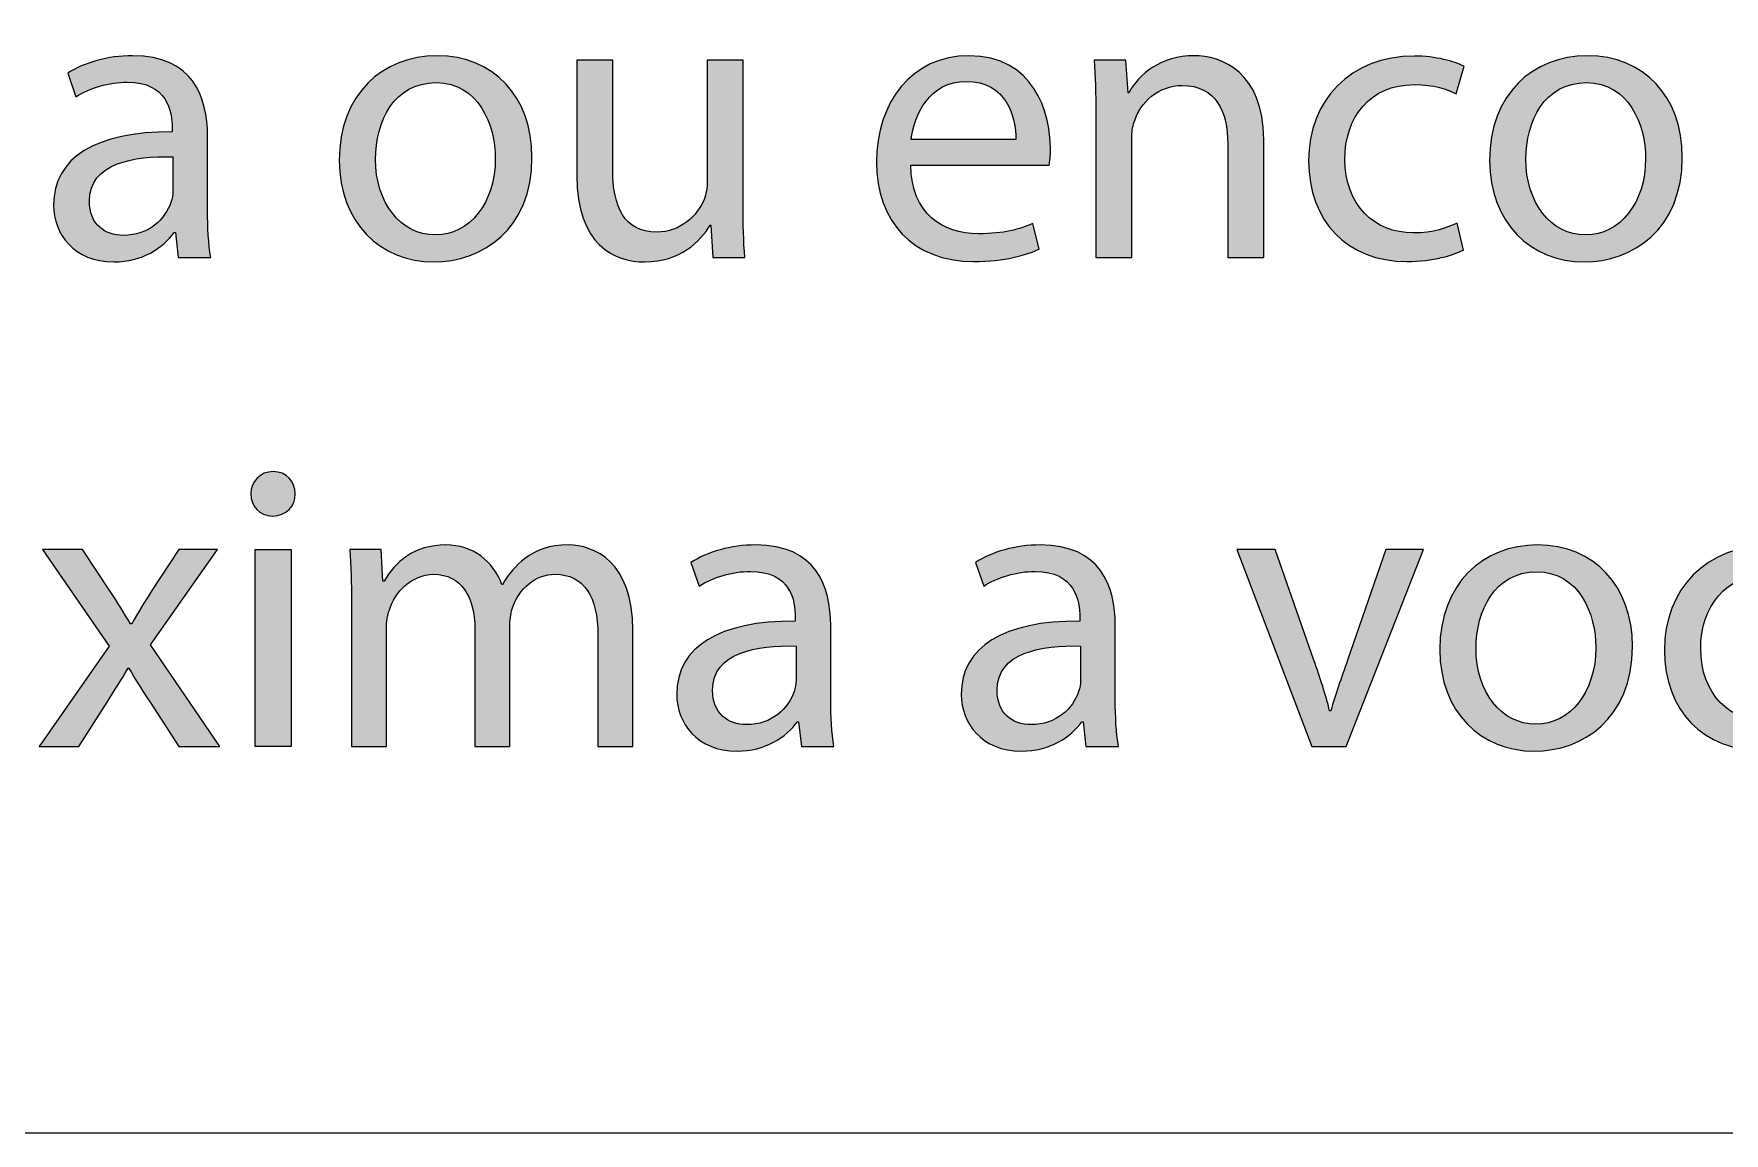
# Model space of a CAD drawing. Header units: inches. Extents: x -507 to 1392, y -754 to 68.
# Drawn here: x 1097.36 to 1138.83, y -416.18 to -389.21 of the extents above; entities that cross this region are included whole.
import ezdxf

# ---------------------------------------------------------------- set-up
doc = ezdxf.new("R2010")
doc.units = ezdxf.units.IN
doc.header["$MEASUREMENT"] = 0
doc.layers.add('back', color=7, linetype='Continuous')
picture_1 = doc.add_image_def('image45.png', size_in_pixel=(730, 767))

# ---------------------------------------------------------------- blocks, each defined once
blk = doc.blocks.new('block 114')
at = {"layer": 'back'}
image = blk.add_image(picture_1, insert=(1010.5, -416.178), size_in_units=(175.2, 184.08), dxfattribs=at)
blk = doc.blocks.new('block 164')
at = {"layer": 'back', "true_color": 0x231f20}
h = blk.add_hatch(color=250, dxfattribs=at)
h.dxf.hatch_style = 2
edge = h.paths.add_edge_path()
edge.add_spline(control_points=[(1100.902, -394.697), (1100.902, -394.697), (1100.832, -394.087), (1100.832, -394.087), (1100.832, -394.087), (1100.803, -394.087), (1100.803, -394.087), (1100.532, -394.467), (1100.013, -394.807), (1099.323, -394.807), (1098.344, -394.807), (1097.844, -394.117), (1097.844, -393.417), (1097.844, -392.248), (1098.884, -391.608), (1100.752, -391.619), (1100.752, -391.619), (1100.752, -391.519), (1100.752, -391.519), (1100.752, -391.119), (1100.643, -390.399), (1099.653, -390.399), (1099.203, -390.399), (1098.733, -390.539), (1098.394, -390.759), (1098.394, -390.759), (1098.193, -390.179), (1098.193, -390.179), (1098.594, -389.919), (1099.173, -389.75), (1099.783, -389.75), (1101.262, -389.75), (1101.622, -390.759), (1101.622, -391.729), (1101.622, -391.729), (1101.622, -393.538), (1101.622, -393.538), (1101.622, -393.957), (1101.642, -394.367), (1101.702, -394.697), (1101.702, -394.697), (1100.902, -394.697), (1100.902, -394.697)], knot_values=[0, 0, 0, 0, 1, 1, 1, 2, 2, 2, 3, 3, 3, 4, 4, 4, 5, 5, 5, 6, 6, 6, 7, 7, 7, 8, 8, 8, 9, 9, 9, 10, 10, 10, 11, 11, 11, 12, 12, 12, 13, 13, 13, 14, 14, 14, 14], degree=3, periodic=1)
edge = h.paths.add_edge_path()
edge.add_spline(control_points=[(1100.772, -392.228), (1099.812, -392.208), (1098.724, -392.378), (1098.724, -393.317), (1098.724, -393.887), (1099.104, -394.157), (1099.553, -394.157), (1100.183, -394.157), (1100.582, -393.757), (1100.723, -393.348), (1100.752, -393.257), (1100.772, -393.158), (1100.772, -393.068), (1100.772, -393.068), (1100.772, -392.228), (1100.772, -392.228)], knot_values=[0, 0, 0, 0, 1, 1, 1, 2, 2, 2, 3, 3, 3, 4, 4, 4, 5, 5, 5, 5], degree=3, periodic=1)
h = blk.add_hatch(color=250, dxfattribs=at)
h.dxf.hatch_style = 2
edge = h.paths.add_edge_path()
edge.add_spline(control_points=[(1109.581, -392.238), (1109.581, -394.027), (1108.342, -394.807), (1107.172, -394.807), (1105.863, -394.807), (1104.854, -393.847), (1104.854, -392.318), (1104.854, -390.699), (1105.913, -389.75), (1107.252, -389.75), (1108.642, -389.75), (1109.581, -390.759), (1109.581, -392.238)], knot_values=[0, 0, 0, 0, 1, 1, 1, 2, 2, 2, 3, 3, 3, 4, 4, 4, 4], degree=3, periodic=1)
edge = h.paths.add_edge_path()
edge.add_spline(control_points=[(1105.743, -392.288), (1105.743, -393.348), (1106.353, -394.147), (1107.212, -394.147), (1108.052, -394.147), (1108.682, -393.357), (1108.682, -392.268), (1108.682, -391.449), (1108.271, -390.409), (1107.232, -390.409), (1106.192, -390.409), (1105.743, -391.369), (1105.743, -392.288)], knot_values=[0, 0, 0, 0, 1, 1, 1, 2, 2, 2, 3, 3, 3, 4, 4, 4, 4], degree=3, periodic=1)
h = blk.add_hatch(color=250, dxfattribs=at)
h.dxf.hatch_style = 2
edge = h.paths.add_edge_path()
edge.add_spline(control_points=[(1118.873, -392.438), (1118.893, -393.627), (1119.652, -394.117), (1120.531, -394.117), (1121.161, -394.117), (1121.541, -394.007), (1121.871, -393.867), (1121.871, -393.867), (1122.021, -394.497), (1122.021, -394.497), (1121.711, -394.637), (1121.182, -394.797), (1120.412, -394.797), (1118.923, -394.797), (1118.033, -393.817), (1118.033, -392.358), (1118.033, -390.899), (1118.893, -389.75), (1120.302, -389.75), (1121.881, -389.75), (1122.301, -391.139), (1122.301, -392.028), (1122.301, -392.208), (1122.281, -392.348), (1122.271, -392.438), (1122.271, -392.438), (1118.873, -392.438), (1118.873, -392.438)], knot_values=[0, 0, 0, 0, 1, 1, 1, 2, 2, 2, 3, 3, 3, 4, 4, 4, 5, 5, 5, 6, 6, 6, 7, 7, 7, 8, 8, 8, 9, 9, 9, 9], degree=3, periodic=1)
edge = h.paths.add_edge_path()
edge.add_spline(control_points=[(1121.451, -391.809), (1121.461, -391.249), (1121.222, -390.379), (1120.231, -390.379), (1119.343, -390.379), (1118.952, -391.199), (1118.883, -391.809), (1118.883, -391.809), (1121.451, -391.809), (1121.451, -391.809)], knot_values=[0, 0, 0, 0, 1, 1, 1, 2, 2, 2, 3, 3, 3, 3], degree=3, periodic=1)
h = blk.add_hatch(color=250, dxfattribs=at)
h.dxf.hatch_style = 2
edge = h.paths.add_edge_path()
edge.add_spline(control_points=[(1123.413, -391.169), (1123.413, -390.669), (1123.403, -390.259), (1123.373, -389.859), (1123.373, -389.859), (1124.152, -389.859), (1124.152, -389.859), (1124.152, -389.859), (1124.203, -390.659), (1124.203, -390.659), (1124.203, -390.659), (1124.223, -390.659), (1124.223, -390.659), (1124.463, -390.199), (1125.022, -389.75), (1125.822, -389.75), (1126.491, -389.75), (1127.531, -390.149), (1127.531, -391.809), (1127.531, -391.809), (1127.531, -394.697), (1127.531, -394.697), (1127.531, -394.697), (1126.651, -394.697), (1126.651, -394.697), (1126.651, -394.697), (1126.651, -391.908), (1126.651, -391.908), (1126.651, -391.129), (1126.361, -390.479), (1125.532, -390.479), (1124.952, -390.479), (1124.503, -390.889), (1124.353, -391.378), (1124.312, -391.489), (1124.293, -391.639), (1124.293, -391.789), (1124.293, -391.789), (1124.293, -394.697), (1124.293, -394.697), (1124.293, -394.697), (1123.413, -394.697), (1123.413, -394.697), (1123.413, -394.697), (1123.413, -391.169), (1123.413, -391.169)], knot_values=[0, 0, 0, 0, 1, 1, 1, 2, 2, 2, 3, 3, 3, 4, 4, 4, 5, 5, 5, 6, 6, 6, 7, 7, 7, 8, 8, 8, 9, 9, 9, 10, 10, 10, 11, 11, 11, 12, 12, 12, 13, 13, 13, 14, 14, 14, 15, 15, 15, 15], degree=3, periodic=1)
h = blk.add_hatch(color=250, dxfattribs=at)
h.dxf.hatch_style = 2
edge = h.paths.add_edge_path()
edge.add_spline(control_points=[(1132.431, -394.517), (1132.201, -394.637), (1131.691, -394.797), (1131.041, -394.797), (1129.582, -394.797), (1128.633, -393.807), (1128.633, -392.328), (1128.633, -390.839), (1129.652, -389.759), (1131.231, -389.759), (1131.751, -389.759), (1132.211, -389.89), (1132.45, -390.009), (1132.45, -390.009), (1132.251, -390.689), (1132.251, -390.689), (1132.041, -390.569), (1131.711, -390.459), (1131.231, -390.459), (1130.122, -390.459), (1129.522, -391.279), (1129.522, -392.288), (1129.522, -393.408), (1130.242, -394.097), (1131.201, -394.097), (1131.701, -394.097), (1132.031, -393.967), (1132.28, -393.857), (1132.28, -393.857), (1132.431, -394.517), (1132.431, -394.517)], knot_values=[0, 0, 0, 0, 1, 1, 1, 2, 2, 2, 3, 3, 3, 4, 4, 4, 5, 5, 5, 6, 6, 6, 7, 7, 7, 8, 8, 8, 9, 9, 9, 10, 10, 10, 10], degree=3, periodic=1)
h = blk.add_hatch(color=250, dxfattribs=at)
h.dxf.hatch_style = 2
edge = h.paths.add_edge_path()
edge.add_spline(control_points=[(1137.801, -392.238), (1137.801, -394.027), (1136.562, -394.807), (1135.392, -394.807), (1134.083, -394.807), (1133.073, -393.847), (1133.073, -392.318), (1133.073, -390.699), (1134.133, -389.75), (1135.472, -389.75), (1136.861, -389.75), (1137.801, -390.759), (1137.801, -392.238)], knot_values=[0, 0, 0, 0, 1, 1, 1, 2, 2, 2, 3, 3, 3, 4, 4, 4, 4], degree=3, periodic=1)
edge = h.paths.add_edge_path()
edge.add_spline(control_points=[(1133.963, -392.288), (1133.963, -393.348), (1134.572, -394.147), (1135.432, -394.147), (1136.271, -394.147), (1136.901, -393.357), (1136.901, -392.268), (1136.901, -391.449), (1136.491, -390.409), (1135.452, -390.409), (1134.412, -390.409), (1133.963, -391.369), (1133.963, -392.288)], knot_values=[0, 0, 0, 0, 1, 1, 1, 2, 2, 2, 3, 3, 3, 4, 4, 4, 4], degree=3, periodic=1)
h = blk.add_hatch(color=250, dxfattribs=at)
h.dxf.hatch_style = 2
edge = h.paths.add_edge_path()
edge.add_spline(control_points=[(1114.761, -393.377), (1114.761, -393.877), (1114.771, -394.317), (1114.801, -394.697), (1114.801, -394.697), (1114.021, -394.697), (1114.021, -394.697), (1114.021, -394.697), (1113.972, -393.907), (1113.972, -393.907), (1113.972, -393.907), (1113.951, -393.907), (1113.951, -393.907), (1113.722, -394.297), (1113.212, -394.807), (1112.353, -394.807), (1111.593, -394.807), (1110.683, -394.387), (1110.683, -392.688), (1110.683, -392.688), (1110.683, -389.859), (1110.683, -389.859), (1110.683, -389.859), (1111.562, -389.859), (1111.562, -389.859), (1111.562, -389.859), (1111.562, -392.538), (1111.562, -392.538), (1111.562, -393.458), (1111.843, -394.077), (1112.642, -394.077), (1113.231, -394.077), (1113.642, -393.667), (1113.802, -393.277), (1113.852, -393.147), (1113.881, -392.988), (1113.881, -392.828), (1113.881, -392.828), (1113.881, -389.859), (1113.881, -389.859), (1113.881, -389.859), (1114.761, -389.859), (1114.761, -389.859), (1114.761, -389.859), (1114.761, -393.377), (1114.761, -393.377)], knot_values=[0, 0, 0, 0, 1, 1, 1, 2, 2, 2, 3, 3, 3, 4, 4, 4, 5, 5, 5, 6, 6, 6, 7, 7, 7, 8, 8, 8, 9, 9, 9, 10, 10, 10, 11, 11, 11, 12, 12, 12, 13, 13, 13, 14, 14, 14, 15, 15, 15, 15], degree=3, periodic=1)
h = blk.add_hatch(color=250, dxfattribs=at)
h.dxf.hatch_style = 2
edge = h.paths.add_edge_path()
edge.add_spline(control_points=[(1103.771, -400.5), (1103.781, -400.8), (1103.562, -401.04), (1103.212, -401.04), (1102.902, -401.04), (1102.683, -400.8), (1102.683, -400.5), (1102.683, -400.19), (1102.912, -399.951), (1103.231, -399.951), (1103.562, -399.951), (1103.771, -400.19), (1103.771, -400.5)], knot_values=[0, 0, 0, 0, 1, 1, 1, 2, 2, 2, 3, 3, 3, 4, 4, 4, 4], degree=3, periodic=1)
h.paths.add_polyline_path([(1102.792, -406.697), (1102.792, -401.859), (1103.672, -401.859), (1103.672, -406.697)])
h = blk.add_hatch(color=250, dxfattribs=at)
h.dxf.hatch_style = 2
edge = h.paths.add_edge_path()
edge.add_spline(control_points=[(1105.152, -403.169), (1105.152, -402.669), (1105.143, -402.26), (1105.112, -401.859), (1105.112, -401.859), (1105.882, -401.859), (1105.882, -401.859), (1105.882, -401.859), (1105.922, -402.64), (1105.922, -402.64), (1105.922, -402.64), (1105.952, -402.64), (1105.952, -402.64), (1106.222, -402.18), (1106.672, -401.75), (1107.471, -401.75), (1108.131, -401.75), (1108.631, -402.149), (1108.841, -402.719), (1108.841, -402.719), (1108.86, -402.719), (1108.86, -402.719), (1109.011, -402.449), (1109.2, -402.239), (1109.4, -402.09), (1109.69, -401.87), (1110.01, -401.75), (1110.47, -401.75), (1111.109, -401.75), (1112.059, -402.17), (1112.059, -403.849), (1112.059, -403.849), (1112.059, -406.697), (1112.059, -406.697), (1112.059, -406.697), (1111.199, -406.697), (1111.199, -406.697), (1111.199, -406.697), (1111.199, -403.959), (1111.199, -403.959), (1111.199, -403.029), (1110.859, -402.47), (1110.149, -402.47), (1109.65, -402.47), (1109.26, -402.839), (1109.11, -403.269), (1109.07, -403.389), (1109.04, -403.549), (1109.04, -403.709), (1109.04, -403.709), (1109.04, -406.697), (1109.04, -406.697), (1109.04, -406.697), (1108.181, -406.697), (1108.181, -406.697), (1108.181, -406.697), (1108.181, -403.799), (1108.181, -403.799), (1108.181, -403.029), (1107.841, -402.47), (1107.171, -402.47), (1106.622, -402.47), (1106.222, -402.909), (1106.082, -403.349), (1106.032, -403.479), (1106.012, -403.629), (1106.012, -403.778), (1106.012, -403.778), (1106.012, -406.697), (1106.012, -406.697), (1106.012, -406.697), (1105.152, -406.697), (1105.152, -406.697), (1105.152, -406.697), (1105.152, -403.169), (1105.152, -403.169)], knot_values=[0, 0, 0, 0, 1, 1, 1, 2, 2, 2, 3, 3, 3, 4, 4, 4, 5, 5, 5, 6, 6, 6, 7, 7, 7, 8, 8, 8, 9, 9, 9, 10, 10, 10, 11, 11, 11, 12, 12, 12, 13, 13, 13, 14, 14, 14, 15, 15, 15, 16, 16, 16, 17, 17, 17, 18, 18, 18, 19, 19, 19, 20, 20, 20, 21, 21, 21, 22, 22, 22, 23, 23, 23, 24, 24, 24, 25, 25, 25, 25], degree=3, periodic=1)
h = blk.add_hatch(color=250, dxfattribs=at)
h.dxf.hatch_style = 2
edge = h.paths.add_edge_path()
edge.add_spline(control_points=[(1116.19, -406.697), (1116.19, -406.697), (1116.12, -406.087), (1116.12, -406.087), (1116.12, -406.087), (1116.091, -406.087), (1116.091, -406.087), (1115.82, -406.467), (1115.301, -406.807), (1114.611, -406.807), (1113.632, -406.807), (1113.132, -406.117), (1113.132, -405.418), (1113.132, -404.248), (1114.172, -403.608), (1116.04, -403.619), (1116.04, -403.619), (1116.04, -403.519), (1116.04, -403.519), (1116.04, -403.119), (1115.931, -402.399), (1114.941, -402.399), (1114.491, -402.399), (1114.021, -402.539), (1113.682, -402.759), (1113.682, -402.759), (1113.481, -402.18), (1113.481, -402.18), (1113.882, -401.92), (1114.461, -401.75), (1115.071, -401.75), (1116.55, -401.75), (1116.91, -402.759), (1116.91, -403.729), (1116.91, -403.729), (1116.91, -405.538), (1116.91, -405.538), (1116.91, -405.957), (1116.93, -406.367), (1116.99, -406.697), (1116.99, -406.697), (1116.19, -406.697), (1116.19, -406.697)], knot_values=[0, 0, 0, 0, 1, 1, 1, 2, 2, 2, 3, 3, 3, 4, 4, 4, 5, 5, 5, 6, 6, 6, 7, 7, 7, 8, 8, 8, 9, 9, 9, 10, 10, 10, 11, 11, 11, 12, 12, 12, 13, 13, 13, 14, 14, 14, 14], degree=3, periodic=1)
edge = h.paths.add_edge_path()
edge.add_spline(control_points=[(1116.061, -404.229), (1115.101, -404.208), (1114.012, -404.378), (1114.012, -405.317), (1114.012, -405.888), (1114.392, -406.157), (1114.841, -406.157), (1115.471, -406.157), (1115.87, -405.758), (1116.011, -405.348), (1116.04, -405.258), (1116.061, -405.158), (1116.061, -405.068), (1116.061, -405.068), (1116.061, -404.229), (1116.061, -404.229)], knot_values=[0, 0, 0, 0, 1, 1, 1, 2, 2, 2, 3, 3, 3, 4, 4, 4, 5, 5, 5, 5], degree=3, periodic=1)
h = blk.add_hatch(color=250, dxfattribs=at)
h.dxf.hatch_style = 2
edge = h.paths.add_edge_path()
edge.add_spline(control_points=[(1123.171, -406.697), (1123.171, -406.697), (1123.101, -406.087), (1123.101, -406.087), (1123.101, -406.087), (1123.071, -406.087), (1123.071, -406.087), (1122.801, -406.467), (1122.281, -406.807), (1121.592, -406.807), (1120.612, -406.807), (1120.112, -406.117), (1120.112, -405.418), (1120.112, -404.248), (1121.152, -403.608), (1123.021, -403.619), (1123.021, -403.619), (1123.021, -403.519), (1123.021, -403.519), (1123.021, -403.119), (1122.911, -402.399), (1121.922, -402.399), (1121.472, -402.399), (1121.002, -402.539), (1120.662, -402.759), (1120.662, -402.759), (1120.462, -402.18), (1120.462, -402.18), (1120.862, -401.92), (1121.441, -401.75), (1122.052, -401.75), (1123.53, -401.75), (1123.891, -402.759), (1123.891, -403.729), (1123.891, -403.729), (1123.891, -405.538), (1123.891, -405.538), (1123.891, -405.957), (1123.91, -406.367), (1123.971, -406.697), (1123.971, -406.697), (1123.171, -406.697), (1123.171, -406.697)], knot_values=[0, 0, 0, 0, 1, 1, 1, 2, 2, 2, 3, 3, 3, 4, 4, 4, 5, 5, 5, 6, 6, 6, 7, 7, 7, 8, 8, 8, 9, 9, 9, 10, 10, 10, 11, 11, 11, 12, 12, 12, 13, 13, 13, 14, 14, 14, 14], degree=3, periodic=1)
edge = h.paths.add_edge_path()
edge.add_spline(control_points=[(1123.041, -404.229), (1122.081, -404.208), (1120.992, -404.378), (1120.992, -405.317), (1120.992, -405.888), (1121.372, -406.157), (1121.821, -406.157), (1122.451, -406.157), (1122.851, -405.758), (1122.991, -405.348), (1123.021, -405.258), (1123.041, -405.158), (1123.041, -405.068), (1123.041, -405.068), (1123.041, -404.229), (1123.041, -404.229)], knot_values=[0, 0, 0, 0, 1, 1, 1, 2, 2, 2, 3, 3, 3, 4, 4, 4, 5, 5, 5, 5], degree=3, periodic=1)
h = blk.add_hatch(color=250, dxfattribs=at)
h.dxf.hatch_style = 2
edge = h.paths.add_edge_path()
edge.add_spline(control_points=[(1136.579, -404.238), (1136.579, -406.027), (1135.34, -406.807), (1134.17, -406.807), (1132.861, -406.807), (1131.852, -405.848), (1131.852, -404.318), (1131.852, -402.699), (1132.911, -401.75), (1134.25, -401.75), (1135.64, -401.75), (1136.579, -402.759), (1136.579, -404.238)], knot_values=[0, 0, 0, 0, 1, 1, 1, 2, 2, 2, 3, 3, 3, 4, 4, 4, 4], degree=3, periodic=1)
edge = h.paths.add_edge_path()
edge.add_spline(control_points=[(1132.741, -404.288), (1132.741, -405.348), (1133.351, -406.147), (1134.21, -406.147), (1135.05, -406.147), (1135.68, -405.357), (1135.68, -404.269), (1135.68, -403.449), (1135.27, -402.409), (1134.23, -402.409), (1133.19, -402.409), (1132.741, -403.369), (1132.741, -404.288)], knot_values=[0, 0, 0, 0, 1, 1, 1, 2, 2, 2, 3, 3, 3, 4, 4, 4, 4], degree=3, periodic=1)
h = blk.add_hatch(color=250, dxfattribs=at)
h.dxf.hatch_style = 2
edge = h.paths.add_edge_path()
edge.add_spline(control_points=[(1141.16, -406.518), (1140.931, -406.637), (1140.421, -406.797), (1139.771, -406.797), (1138.312, -406.797), (1137.362, -405.808), (1137.362, -404.328), (1137.362, -402.839), (1138.382, -401.76), (1139.961, -401.76), (1140.48, -401.76), (1140.94, -401.89), (1141.18, -402.01), (1141.18, -402.01), (1140.98, -402.689), (1140.98, -402.689), (1140.771, -402.569), (1140.44, -402.459), (1139.961, -402.459), (1138.852, -402.459), (1138.252, -403.279), (1138.252, -404.288), (1138.252, -405.408), (1138.972, -406.098), (1139.931, -406.098), (1140.431, -406.098), (1140.761, -405.968), (1141.01, -405.857), (1141.01, -405.857), (1141.16, -406.518), (1141.16, -406.518)], knot_values=[0, 0, 0, 0, 1, 1, 1, 2, 2, 2, 3, 3, 3, 4, 4, 4, 5, 5, 5, 6, 6, 6, 7, 7, 7, 8, 8, 8, 9, 9, 9, 10, 10, 10, 10], degree=3, periodic=1)
h = blk.add_hatch(color=250, dxfattribs=at)
h.dxf.hatch_style = 2
edge = h.paths.add_edge_path()
edge.add_spline(control_points=[(1098.552, -401.859), (1098.552, -401.859), (1099.241, -402.899), (1099.241, -402.899), (1099.421, -403.169), (1099.571, -403.419), (1099.73, -403.688), (1099.73, -403.688), (1099.761, -403.688), (1099.761, -403.688), (1099.921, -403.398), (1100.081, -403.149), (1100.24, -402.889), (1100.24, -402.889), (1100.92, -401.859), (1100.92, -401.859), (1100.92, -401.859), (1101.87, -401.859), (1101.87, -401.859), (1101.87, -401.859), (1100.221, -404.198), (1100.221, -404.198), (1100.221, -404.198), (1101.92, -406.697), (1101.92, -406.697), (1101.92, -406.697), (1100.92, -406.697), (1100.92, -406.697), (1100.92, -406.697), (1100.211, -405.607), (1100.211, -405.607), (1100.021, -405.328), (1099.86, -405.058), (1099.69, -404.769), (1099.69, -404.769), (1099.671, -404.769), (1099.671, -404.769), (1099.511, -405.058), (1099.341, -405.317), (1099.161, -405.607), (1099.161, -405.607), (1098.462, -406.697), (1098.462, -406.697), (1098.462, -406.697), (1097.492, -406.697), (1097.492, -406.697), (1097.492, -406.697), (1099.211, -404.229), (1099.211, -404.229), (1099.211, -404.229), (1097.572, -401.859), (1097.572, -401.859), (1097.572, -401.859), (1098.552, -401.859), (1098.552, -401.859)], knot_values=[0, 0, 0, 0, 1, 1, 1, 2, 2, 2, 3, 3, 3, 4, 4, 4, 5, 5, 5, 6, 6, 6, 7, 7, 7, 8, 8, 8, 9, 9, 9, 10, 10, 10, 11, 11, 11, 12, 12, 12, 13, 13, 13, 14, 14, 14, 15, 15, 15, 16, 16, 16, 17, 17, 17, 18, 18, 18, 18], degree=3, periodic=1)
h = blk.add_hatch(color=250, dxfattribs=at)
h.dxf.hatch_style = 2
edge = h.paths.add_edge_path()
edge.add_spline(control_points=[(1127.812, -401.859), (1127.812, -401.859), (1128.761, -404.578), (1128.761, -404.578), (1128.921, -405.018), (1129.051, -405.418), (1129.15, -405.817), (1129.15, -405.817), (1129.181, -405.817), (1129.181, -405.817), (1129.291, -405.418), (1129.431, -405.018), (1129.591, -404.578), (1129.591, -404.578), (1130.53, -401.859), (1130.53, -401.859), (1130.53, -401.859), (1131.449, -401.859), (1131.449, -401.859), (1131.449, -401.859), (1129.551, -406.697), (1129.551, -406.697), (1129.551, -406.697), (1128.711, -406.697), (1128.711, -406.697), (1128.711, -406.697), (1126.872, -401.859), (1126.872, -401.859), (1126.872, -401.859), (1127.812, -401.859), (1127.812, -401.859)], knot_values=[0, 0, 0, 0, 1, 1, 1, 2, 2, 2, 3, 3, 3, 4, 4, 4, 5, 5, 5, 6, 6, 6, 7, 7, 7, 8, 8, 8, 9, 9, 9, 10, 10, 10, 10], degree=3, periodic=1)
at = {"layer": 'back', "lineweight": 0}
blk.add_lwpolyline([(1102.792, -406.697), (1102.792, -401.859), (1103.672, -401.859), (1103.672, -406.697), (1102.792, -406.697)], dxfattribs=at)
for points, knots in [([(1100.902, -394.697), (1100.902, -394.697), (1100.832, -394.087), (1100.832, -394.087), (1100.832, -394.087), (1100.803, -394.087), (1100.803, -394.087), (1100.532, -394.467), (1100.013, -394.807), (1099.323, -394.807), (1098.344, -394.807), (1097.844, -394.117), (1097.844, -393.417), (1097.844, -392.248), (1098.884, -391.608), (1100.752, -391.619), (1100.752, -391.619), (1100.752, -391.519), (1100.752, -391.519), (1100.752, -391.119), (1100.643, -390.399), (1099.653, -390.399), (1099.203, -390.399), (1098.733, -390.539), (1098.394, -390.759), (1098.394, -390.759), (1098.193, -390.179), (1098.193, -390.179), (1098.594, -389.919), (1099.173, -389.75), (1099.783, -389.75), (1101.262, -389.75), (1101.622, -390.759), (1101.622, -391.729), (1101.622, -391.729), (1101.622, -393.538), (1101.622, -393.538), (1101.622, -393.957), (1101.642, -394.367), (1101.702, -394.697), (1101.702, -394.697), (1100.902, -394.697), (1100.902, -394.697)], [0, 0, 0, 0, 1, 1, 1, 2, 2, 2, 3, 3, 3, 4, 4, 4, 5, 5, 5, 6, 6, 6, 7, 7, 7, 8, 8, 8, 9, 9, 9, 10, 10, 10, 11, 11, 11, 12, 12, 12, 13, 13, 13, 14, 14, 14, 14]), ([(1109.581, -392.238), (1109.581, -394.027), (1108.342, -394.807), (1107.172, -394.807), (1105.863, -394.807), (1104.854, -393.847), (1104.854, -392.318), (1104.854, -390.699), (1105.913, -389.75), (1107.252, -389.75), (1108.642, -389.75), (1109.581, -390.759), (1109.581, -392.238)], [0, 0, 0, 0, 1, 1, 1, 2, 2, 2, 3, 3, 3, 4, 4, 4, 4]), ([(1118.873, -392.438), (1118.893, -393.627), (1119.652, -394.117), (1120.531, -394.117), (1121.161, -394.117), (1121.541, -394.007), (1121.871, -393.867), (1121.871, -393.867), (1122.021, -394.497), (1122.021, -394.497), (1121.711, -394.637), (1121.182, -394.797), (1120.412, -394.797), (1118.923, -394.797), (1118.033, -393.817), (1118.033, -392.358), (1118.033, -390.899), (1118.893, -389.75), (1120.302, -389.75), (1121.881, -389.75), (1122.301, -391.139), (1122.301, -392.028), (1122.301, -392.208), (1122.281, -392.348), (1122.271, -392.438), (1122.271, -392.438), (1118.873, -392.438), (1118.873, -392.438)], [0, 0, 0, 0, 1, 1, 1, 2, 2, 2, 3, 3, 3, 4, 4, 4, 5, 5, 5, 6, 6, 6, 7, 7, 7, 8, 8, 8, 9, 9, 9, 9]), ([(1123.413, -391.169), (1123.413, -390.669), (1123.403, -390.259), (1123.373, -389.859), (1123.373, -389.859), (1124.152, -389.859), (1124.152, -389.859), (1124.152, -389.859), (1124.203, -390.659), (1124.203, -390.659), (1124.203, -390.659), (1124.223, -390.659), (1124.223, -390.659), (1124.463, -390.199), (1125.022, -389.75), (1125.822, -389.75), (1126.491, -389.75), (1127.531, -390.149), (1127.531, -391.809), (1127.531, -391.809), (1127.531, -394.697), (1127.531, -394.697), (1127.531, -394.697), (1126.651, -394.697), (1126.651, -394.697), (1126.651, -394.697), (1126.651, -391.908), (1126.651, -391.908), (1126.651, -391.129), (1126.361, -390.479), (1125.532, -390.479), (1124.952, -390.479), (1124.503, -390.889), (1124.353, -391.378), (1124.312, -391.489), (1124.293, -391.639), (1124.293, -391.789), (1124.293, -391.789), (1124.293, -394.697), (1124.293, -394.697), (1124.293, -394.697), (1123.413, -394.697), (1123.413, -394.697), (1123.413, -394.697), (1123.413, -391.169), (1123.413, -391.169)], [0, 0, 0, 0, 1, 1, 1, 2, 2, 2, 3, 3, 3, 4, 4, 4, 5, 5, 5, 6, 6, 6, 7, 7, 7, 8, 8, 8, 9, 9, 9, 10, 10, 10, 11, 11, 11, 12, 12, 12, 13, 13, 13, 14, 14, 14, 15, 15, 15, 15]), ([(1132.431, -394.517), (1132.201, -394.637), (1131.691, -394.797), (1131.041, -394.797), (1129.582, -394.797), (1128.633, -393.807), (1128.633, -392.328), (1128.633, -390.839), (1129.652, -389.759), (1131.231, -389.759), (1131.751, -389.759), (1132.211, -389.89), (1132.45, -390.009), (1132.45, -390.009), (1132.251, -390.689), (1132.251, -390.689), (1132.041, -390.569), (1131.711, -390.459), (1131.231, -390.459), (1130.122, -390.459), (1129.522, -391.279), (1129.522, -392.288), (1129.522, -393.408), (1130.242, -394.097), (1131.201, -394.097), (1131.701, -394.097), (1132.031, -393.967), (1132.28, -393.857), (1132.28, -393.857), (1132.431, -394.517), (1132.431, -394.517)], [0, 0, 0, 0, 1, 1, 1, 2, 2, 2, 3, 3, 3, 4, 4, 4, 5, 5, 5, 6, 6, 6, 7, 7, 7, 8, 8, 8, 9, 9, 9, 10, 10, 10, 10]), ([(1137.801, -392.238), (1137.801, -394.027), (1136.562, -394.807), (1135.392, -394.807), (1134.083, -394.807), (1133.073, -393.847), (1133.073, -392.318), (1133.073, -390.699), (1134.133, -389.75), (1135.472, -389.75), (1136.861, -389.75), (1137.801, -390.759), (1137.801, -392.238)], [0, 0, 0, 0, 1, 1, 1, 2, 2, 2, 3, 3, 3, 4, 4, 4, 4]), ([(1114.761, -393.377), (1114.761, -393.877), (1114.771, -394.317), (1114.801, -394.697), (1114.801, -394.697), (1114.021, -394.697), (1114.021, -394.697), (1114.021, -394.697), (1113.972, -393.907), (1113.972, -393.907), (1113.972, -393.907), (1113.951, -393.907), (1113.951, -393.907), (1113.722, -394.297), (1113.212, -394.807), (1112.353, -394.807), (1111.593, -394.807), (1110.683, -394.387), (1110.683, -392.688), (1110.683, -392.688), (1110.683, -389.859), (1110.683, -389.859), (1110.683, -389.859), (1111.562, -389.859), (1111.562, -389.859), (1111.562, -389.859), (1111.562, -392.538), (1111.562, -392.538), (1111.562, -393.458), (1111.843, -394.077), (1112.642, -394.077), (1113.231, -394.077), (1113.642, -393.667), (1113.802, -393.277), (1113.852, -393.147), (1113.881, -392.988), (1113.881, -392.828), (1113.881, -392.828), (1113.881, -389.859), (1113.881, -389.859), (1113.881, -389.859), (1114.761, -389.859), (1114.761, -389.859), (1114.761, -389.859), (1114.761, -393.377), (1114.761, -393.377)], [0, 0, 0, 0, 1, 1, 1, 2, 2, 2, 3, 3, 3, 4, 4, 4, 5, 5, 5, 6, 6, 6, 7, 7, 7, 8, 8, 8, 9, 9, 9, 10, 10, 10, 11, 11, 11, 12, 12, 12, 13, 13, 13, 14, 14, 14, 15, 15, 15, 15]), ([(1105.743, -392.288), (1105.743, -393.348), (1106.353, -394.147), (1107.212, -394.147), (1108.052, -394.147), (1108.682, -393.357), (1108.682, -392.268), (1108.682, -391.449), (1108.271, -390.409), (1107.232, -390.409), (1106.192, -390.409), (1105.743, -391.369), (1105.743, -392.288)], [0, 0, 0, 0, 1, 1, 1, 2, 2, 2, 3, 3, 3, 4, 4, 4, 4]), ([(1121.451, -391.809), (1121.461, -391.249), (1121.222, -390.379), (1120.231, -390.379), (1119.343, -390.379), (1118.952, -391.199), (1118.883, -391.809), (1118.883, -391.809), (1121.451, -391.809), (1121.451, -391.809)], [0, 0, 0, 0, 1, 1, 1, 2, 2, 2, 3, 3, 3, 3]), ([(1133.963, -392.288), (1133.963, -393.348), (1134.572, -394.147), (1135.432, -394.147), (1136.271, -394.147), (1136.901, -393.357), (1136.901, -392.268), (1136.901, -391.449), (1136.491, -390.409), (1135.452, -390.409), (1134.412, -390.409), (1133.963, -391.369), (1133.963, -392.288)], [0, 0, 0, 0, 1, 1, 1, 2, 2, 2, 3, 3, 3, 4, 4, 4, 4]), ([(1100.772, -392.228), (1099.812, -392.208), (1098.724, -392.378), (1098.724, -393.317), (1098.724, -393.887), (1099.104, -394.157), (1099.553, -394.157), (1100.183, -394.157), (1100.582, -393.757), (1100.723, -393.348), (1100.752, -393.257), (1100.772, -393.158), (1100.772, -393.068), (1100.772, -393.068), (1100.772, -392.228), (1100.772, -392.228)], [0, 0, 0, 0, 1, 1, 1, 2, 2, 2, 3, 3, 3, 4, 4, 4, 5, 5, 5, 5]), ([(1103.771, -400.5), (1103.781, -400.8), (1103.562, -401.04), (1103.212, -401.04), (1102.902, -401.04), (1102.683, -400.8), (1102.683, -400.5), (1102.683, -400.19), (1102.912, -399.951), (1103.231, -399.951), (1103.562, -399.951), (1103.771, -400.19), (1103.771, -400.5)], [0, 0, 0, 0, 1, 1, 1, 2, 2, 2, 3, 3, 3, 4, 4, 4, 4]), ([(1105.152, -403.169), (1105.152, -402.669), (1105.143, -402.26), (1105.112, -401.859), (1105.112, -401.859), (1105.882, -401.859), (1105.882, -401.859), (1105.882, -401.859), (1105.922, -402.64), (1105.922, -402.64), (1105.922, -402.64), (1105.952, -402.64), (1105.952, -402.64), (1106.222, -402.18), (1106.672, -401.75), (1107.471, -401.75), (1108.131, -401.75), (1108.631, -402.149), (1108.841, -402.719), (1108.841, -402.719), (1108.86, -402.719), (1108.86, -402.719), (1109.011, -402.449), (1109.2, -402.239), (1109.4, -402.09), (1109.69, -401.87), (1110.01, -401.75), (1110.47, -401.75), (1111.109, -401.75), (1112.059, -402.17), (1112.059, -403.849), (1112.059, -403.849), (1112.059, -406.697), (1112.059, -406.697), (1112.059, -406.697), (1111.199, -406.697), (1111.199, -406.697), (1111.199, -406.697), (1111.199, -403.959), (1111.199, -403.959), (1111.199, -403.029), (1110.859, -402.47), (1110.149, -402.47), (1109.65, -402.47), (1109.26, -402.839), (1109.11, -403.269), (1109.07, -403.389), (1109.04, -403.549), (1109.04, -403.709), (1109.04, -403.709), (1109.04, -406.697), (1109.04, -406.697), (1109.04, -406.697), (1108.181, -406.697), (1108.181, -406.697), (1108.181, -406.697), (1108.181, -403.799), (1108.181, -403.799), (1108.181, -403.029), (1107.841, -402.47), (1107.171, -402.47), (1106.622, -402.47), (1106.222, -402.909), (1106.082, -403.349), (1106.032, -403.479), (1106.012, -403.629), (1106.012, -403.778), (1106.012, -403.778), (1106.012, -406.697), (1106.012, -406.697), (1106.012, -406.697), (1105.152, -406.697), (1105.152, -406.697), (1105.152, -406.697), (1105.152, -403.169), (1105.152, -403.169)], [0, 0, 0, 0, 1, 1, 1, 2, 2, 2, 3, 3, 3, 4, 4, 4, 5, 5, 5, 6, 6, 6, 7, 7, 7, 8, 8, 8, 9, 9, 9, 10, 10, 10, 11, 11, 11, 12, 12, 12, 13, 13, 13, 14, 14, 14, 15, 15, 15, 16, 16, 16, 17, 17, 17, 18, 18, 18, 19, 19, 19, 20, 20, 20, 21, 21, 21, 22, 22, 22, 23, 23, 23, 24, 24, 24, 25, 25, 25, 25]), ([(1116.19, -406.697), (1116.19, -406.697), (1116.12, -406.087), (1116.12, -406.087), (1116.12, -406.087), (1116.091, -406.087), (1116.091, -406.087), (1115.82, -406.467), (1115.301, -406.807), (1114.611, -406.807), (1113.632, -406.807), (1113.132, -406.117), (1113.132, -405.418), (1113.132, -404.248), (1114.172, -403.608), (1116.04, -403.619), (1116.04, -403.619), (1116.04, -403.519), (1116.04, -403.519), (1116.04, -403.119), (1115.931, -402.399), (1114.941, -402.399), (1114.491, -402.399), (1114.021, -402.539), (1113.682, -402.759), (1113.682, -402.759), (1113.481, -402.18), (1113.481, -402.18), (1113.882, -401.92), (1114.461, -401.75), (1115.071, -401.75), (1116.55, -401.75), (1116.91, -402.759), (1116.91, -403.729), (1116.91, -403.729), (1116.91, -405.538), (1116.91, -405.538), (1116.91, -405.957), (1116.93, -406.367), (1116.99, -406.697), (1116.99, -406.697), (1116.19, -406.697), (1116.19, -406.697)], [0, 0, 0, 0, 1, 1, 1, 2, 2, 2, 3, 3, 3, 4, 4, 4, 5, 5, 5, 6, 6, 6, 7, 7, 7, 8, 8, 8, 9, 9, 9, 10, 10, 10, 11, 11, 11, 12, 12, 12, 13, 13, 13, 14, 14, 14, 14]), ([(1123.171, -406.697), (1123.171, -406.697), (1123.101, -406.087), (1123.101, -406.087), (1123.101, -406.087), (1123.071, -406.087), (1123.071, -406.087), (1122.801, -406.467), (1122.281, -406.807), (1121.592, -406.807), (1120.612, -406.807), (1120.112, -406.117), (1120.112, -405.418), (1120.112, -404.248), (1121.152, -403.608), (1123.021, -403.619), (1123.021, -403.619), (1123.021, -403.519), (1123.021, -403.519), (1123.021, -403.119), (1122.911, -402.399), (1121.922, -402.399), (1121.472, -402.399), (1121.002, -402.539), (1120.662, -402.759), (1120.662, -402.759), (1120.462, -402.18), (1120.462, -402.18), (1120.862, -401.92), (1121.441, -401.75), (1122.052, -401.75), (1123.53, -401.75), (1123.891, -402.759), (1123.891, -403.729), (1123.891, -403.729), (1123.891, -405.538), (1123.891, -405.538), (1123.891, -405.957), (1123.91, -406.367), (1123.971, -406.697), (1123.971, -406.697), (1123.171, -406.697), (1123.171, -406.697)], [0, 0, 0, 0, 1, 1, 1, 2, 2, 2, 3, 3, 3, 4, 4, 4, 5, 5, 5, 6, 6, 6, 7, 7, 7, 8, 8, 8, 9, 9, 9, 10, 10, 10, 11, 11, 11, 12, 12, 12, 13, 13, 13, 14, 14, 14, 14]), ([(1136.579, -404.238), (1136.579, -406.027), (1135.34, -406.807), (1134.17, -406.807), (1132.861, -406.807), (1131.852, -405.848), (1131.852, -404.318), (1131.852, -402.699), (1132.911, -401.75), (1134.25, -401.75), (1135.64, -401.75), (1136.579, -402.759), (1136.579, -404.238)], [0, 0, 0, 0, 1, 1, 1, 2, 2, 2, 3, 3, 3, 4, 4, 4, 4]), ([(1141.16, -406.518), (1140.931, -406.637), (1140.421, -406.797), (1139.771, -406.797), (1138.312, -406.797), (1137.362, -405.808), (1137.362, -404.328), (1137.362, -402.839), (1138.382, -401.76), (1139.961, -401.76), (1140.48, -401.76), (1140.94, -401.89), (1141.18, -402.01), (1141.18, -402.01), (1140.98, -402.689), (1140.98, -402.689), (1140.771, -402.569), (1140.44, -402.459), (1139.961, -402.459), (1138.852, -402.459), (1138.252, -403.279), (1138.252, -404.288), (1138.252, -405.408), (1138.972, -406.098), (1139.931, -406.098), (1140.431, -406.098), (1140.761, -405.968), (1141.01, -405.857), (1141.01, -405.857), (1141.16, -406.518), (1141.16, -406.518)], [0, 0, 0, 0, 1, 1, 1, 2, 2, 2, 3, 3, 3, 4, 4, 4, 5, 5, 5, 6, 6, 6, 7, 7, 7, 8, 8, 8, 9, 9, 9, 10, 10, 10, 10]), ([(1098.552, -401.859), (1098.552, -401.859), (1099.241, -402.899), (1099.241, -402.899), (1099.421, -403.169), (1099.571, -403.419), (1099.73, -403.688), (1099.73, -403.688), (1099.761, -403.688), (1099.761, -403.688), (1099.921, -403.398), (1100.081, -403.149), (1100.24, -402.889), (1100.24, -402.889), (1100.92, -401.859), (1100.92, -401.859), (1100.92, -401.859), (1101.87, -401.859), (1101.87, -401.859), (1101.87, -401.859), (1100.221, -404.198), (1100.221, -404.198), (1100.221, -404.198), (1101.92, -406.697), (1101.92, -406.697), (1101.92, -406.697), (1100.92, -406.697), (1100.92, -406.697), (1100.92, -406.697), (1100.211, -405.607), (1100.211, -405.607), (1100.021, -405.328), (1099.86, -405.058), (1099.69, -404.769), (1099.69, -404.769), (1099.671, -404.769), (1099.671, -404.769), (1099.511, -405.058), (1099.341, -405.317), (1099.161, -405.607), (1099.161, -405.607), (1098.462, -406.697), (1098.462, -406.697), (1098.462, -406.697), (1097.492, -406.697), (1097.492, -406.697), (1097.492, -406.697), (1099.211, -404.229), (1099.211, -404.229), (1099.211, -404.229), (1097.572, -401.859), (1097.572, -401.859), (1097.572, -401.859), (1098.552, -401.859), (1098.552, -401.859)], [0, 0, 0, 0, 1, 1, 1, 2, 2, 2, 3, 3, 3, 4, 4, 4, 5, 5, 5, 6, 6, 6, 7, 7, 7, 8, 8, 8, 9, 9, 9, 10, 10, 10, 11, 11, 11, 12, 12, 12, 13, 13, 13, 14, 14, 14, 15, 15, 15, 16, 16, 16, 17, 17, 17, 18, 18, 18, 18]), ([(1127.812, -401.859), (1127.812, -401.859), (1128.761, -404.578), (1128.761, -404.578), (1128.921, -405.018), (1129.051, -405.418), (1129.15, -405.817), (1129.15, -405.817), (1129.181, -405.817), (1129.181, -405.817), (1129.291, -405.418), (1129.431, -405.018), (1129.591, -404.578), (1129.591, -404.578), (1130.53, -401.859), (1130.53, -401.859), (1130.53, -401.859), (1131.449, -401.859), (1131.449, -401.859), (1131.449, -401.859), (1129.551, -406.697), (1129.551, -406.697), (1129.551, -406.697), (1128.711, -406.697), (1128.711, -406.697), (1128.711, -406.697), (1126.872, -401.859), (1126.872, -401.859), (1126.872, -401.859), (1127.812, -401.859), (1127.812, -401.859)], [0, 0, 0, 0, 1, 1, 1, 2, 2, 2, 3, 3, 3, 4, 4, 4, 5, 5, 5, 6, 6, 6, 7, 7, 7, 8, 8, 8, 9, 9, 9, 10, 10, 10, 10]), ([(1132.741, -404.288), (1132.741, -405.348), (1133.351, -406.147), (1134.21, -406.147), (1135.05, -406.147), (1135.68, -405.357), (1135.68, -404.269), (1135.68, -403.449), (1135.27, -402.409), (1134.23, -402.409), (1133.19, -402.409), (1132.741, -403.369), (1132.741, -404.288)], [0, 0, 0, 0, 1, 1, 1, 2, 2, 2, 3, 3, 3, 4, 4, 4, 4]), ([(1116.061, -404.229), (1115.101, -404.208), (1114.012, -404.378), (1114.012, -405.317), (1114.012, -405.888), (1114.392, -406.157), (1114.841, -406.157), (1115.471, -406.157), (1115.87, -405.758), (1116.011, -405.348), (1116.04, -405.258), (1116.061, -405.158), (1116.061, -405.068), (1116.061, -405.068), (1116.061, -404.229), (1116.061, -404.229)], [0, 0, 0, 0, 1, 1, 1, 2, 2, 2, 3, 3, 3, 4, 4, 4, 5, 5, 5, 5]), ([(1123.041, -404.229), (1122.081, -404.208), (1120.992, -404.378), (1120.992, -405.317), (1120.992, -405.888), (1121.372, -406.157), (1121.821, -406.157), (1122.451, -406.157), (1122.851, -405.758), (1122.991, -405.348), (1123.021, -405.258), (1123.041, -405.158), (1123.041, -405.068), (1123.041, -405.068), (1123.041, -404.229), (1123.041, -404.229)], [0, 0, 0, 0, 1, 1, 1, 2, 2, 2, 3, 3, 3, 4, 4, 4, 5, 5, 5, 5])]:
    blk.add_open_spline(points, degree=3, knots=knots, dxfattribs=at)

msp = doc.modelspace()

# ---------------------------------------------------------------- block references
at = {"layer": 'back'}
for name in ['block 114', 'block 164']:
    msp.add_blockref(name, (0, 0), dxfattribs=at)

doc.saveas('drawing.dxf')
